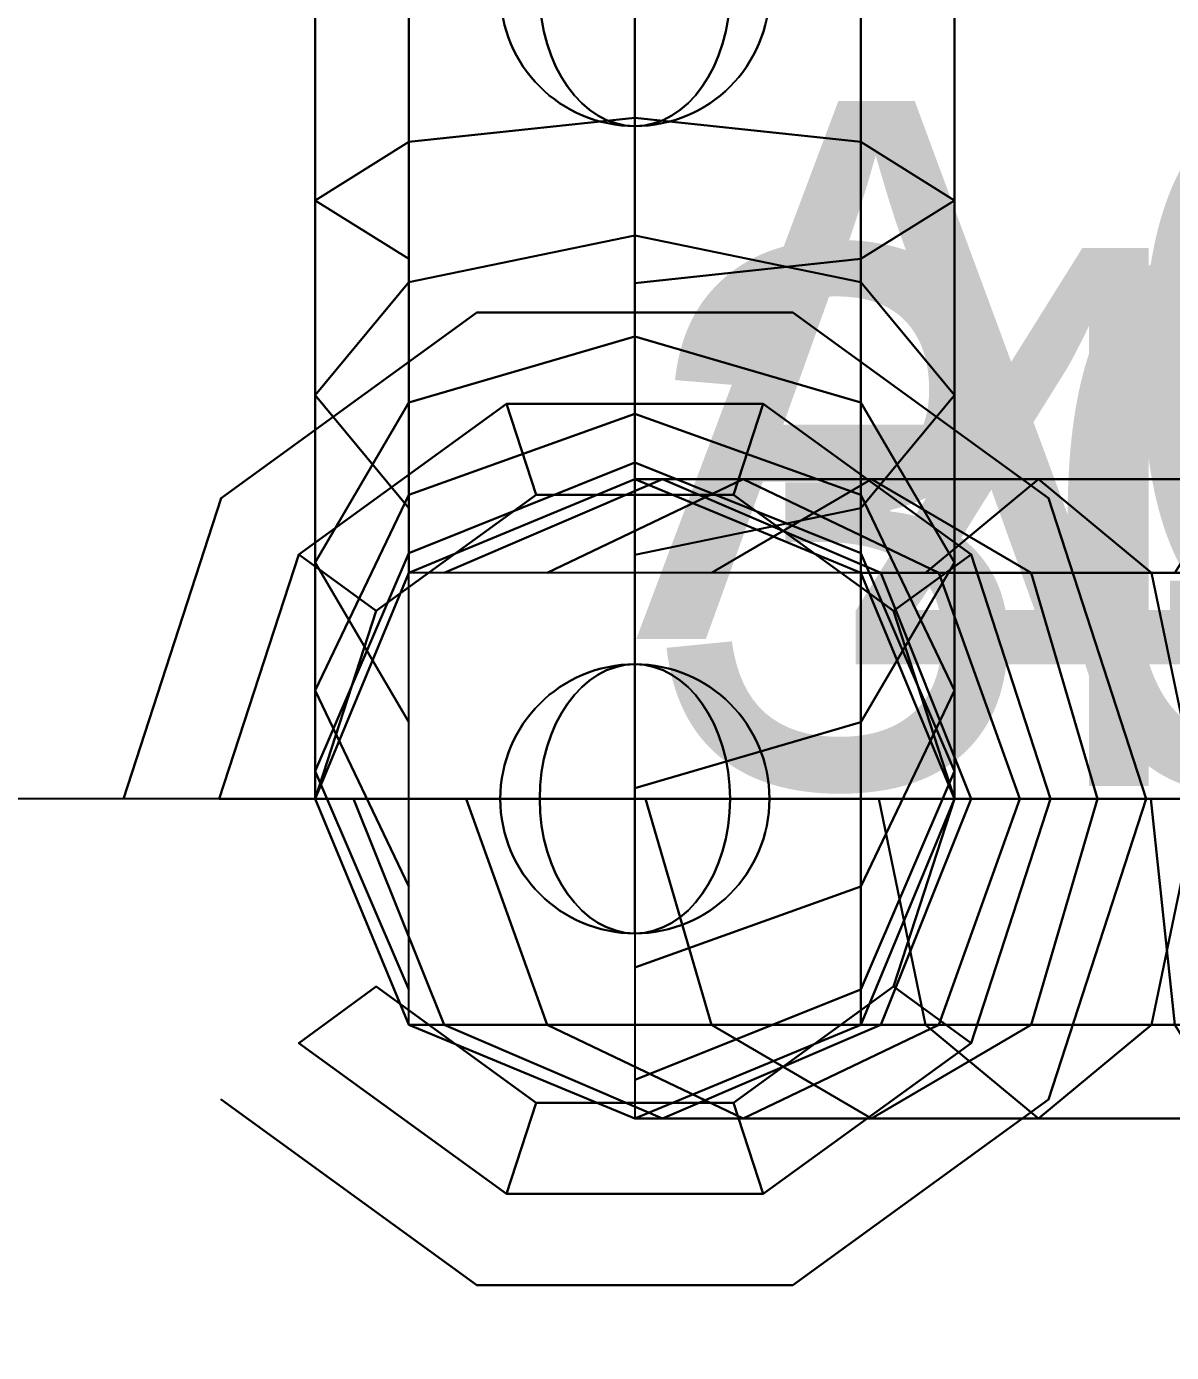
# Model space of a CAD drawing. Extents: x -1614 to 297846, y -601 to 211160.
# Drawn here: x 2381 to 2489, y 6958.1 to 7083.3 of the extents above; entities that cross this region are included whole.
import ezdxf

# ---------------------------------------------------------------- set-up
doc = ezdxf.new("R2010")
doc.units = 0
doc.layers.get('0').update_dxf_attribs({"linetype": 'CONTINUOUS'})
for name, color, linetype in [('3D-MODEL', 1, 'CONTINUOUS'), ('BEND', 5, 'CONTINUOUS'), ('FLANGE', 11, 'CONTINUOUS'), ('FLATT', 11, 'CONTINUOUS'), ('FORCE', 4, 'CONTINUOUS'), ('FRCATT', 4, 'CONTINUOUS'), ('POINT', 5, 'CONTINUOUS'), ('PTATT', 7, 'CONTINUOUS'), ('RUN', 5, 'CONTINUOUS')]:
    doc.layers.add(name, color=color, linetype=linetype)

# ---------------------------------------------------------------- blocks, each defined once
blk = doc.blocks.new('RUN')
at = {"const_width": 1}
blk.add_lwpolyline([(0, 0), (1, 0)], dxfattribs=at)
at = {"flags": 9}
for tag, p in [('MAT', (0.349303, 0.182422)), ('SCH', (0.349303, 0.165755)), ('NOM', (0.349303, 0.149088))]:
    blk.add_attdef(tag, p, '', height=0.01, dxfattribs=at)
blk = doc.blocks.new('3DRUN')
at = {"color": 0, "linetype": 'CONTINUOUS'}
for points in [[(1, 0.353553, -0.353553), (1, 0.5), (0, 0.5), (0, 0.353553, -0.353553)], [(1, 0.5), (1, 0.353553, 0.353553), (0, 0.353553, 0.353553), (0, 0.5)], [(1, 0, -0.5), (1, 0.353553, -0.353553), (0, 0.353553, -0.353553), (0, 0, -0.5)], [(1, 0.353553, 0.353553), (1, 0, 0.5), (0, 0, 0.5), (0, 0.353553, 0.353553)], [(1, -0.353553, -0.353553), (1, 0, -0.5), (0, 0, -0.5), (0, -0.353553, -0.353553)], [(1, 0, 0.5), (1, -0.353553, 0.353553), (0, -0.353553, 0.353553), (0, 0, 0.5)], [(1, -0.353553, 0.353553), (1, -0.5), (0, -0.5), (0, -0.353553, 0.353553)], [(1, -0.5), (1, -0.353553, -0.353553), (0, -0.353553, -0.353553), (0, -0.5)]]:
    blk.add_3dface(points, dxfattribs=at)
blk = doc.blocks.new('BEND')
at = {"color": 0, "linetype": 'BYBLOCK', "extrusion": (1e-16, 0, -1)}
blk.add_circle((0, 0), 0.5, dxfattribs=at)
at = {"color": 0, "linetype": 'BYBLOCK'}
blk.add_circle((0, 0), 0.5, dxfattribs=at)
at = {"color": 0, "linetype": 'BYBLOCK', "extrusion": (-0.707107, 0, 0.707107)}
blk.add_circle((0, 0), 0.5, dxfattribs=at)
at = {"color": 0, "linetype": 'BYBLOCK', "extrusion": (-0.707107, 0, -0.707107)}
blk.add_circle((0, 0), 0.5, dxfattribs=at)
at = {"color": 0, "linetype": 'BYBLOCK', "extrusion": (0.707107, 0, -0.707107)}
blk.add_circle((0, 0), 0.5, dxfattribs=at)
at = {"color": 0, "linetype": 'BYBLOCK', "extrusion": (0.707107, 0, 0.707107)}
blk.add_circle((0, 0), 0.5, dxfattribs=at)
at = {"color": 0, "linetype": 'BYBLOCK', "extrusion": (-1, 0, -2e-16)}
blk.add_circle((0, 0), 0.5, dxfattribs=at)
at = {"color": 0, "linetype": 'BYBLOCK', "extrusion": (1, 0, 1e-16)}
blk.add_circle((0, 0), 0.5, dxfattribs=at)
at = {"flags": 9}
for tag, p in [('SCH', (0.013631, 0.044686)), ('MAT', (0.013631, 0.028019)), ('NOM', (0.013631, 0.011353)), ('RAD', (0.013631, -0.005314))]:
    blk.add_attdef(tag, p, '', height=0.01, dxfattribs=at)
blk = doc.blocks.new('POINT')
at = {"color": 0, "linetype": 'BYBLOCK'}
blk.add_circle((0, 0), 0.5, dxfattribs=at)
at = {"color": 0, "linetype": 'BYBLOCK', "extrusion": (1e-16, 0, -1)}
blk.add_circle((0, 0), 0.5, dxfattribs=at)
at = {"color": 0, "linetype": 'BYBLOCK', "extrusion": (0.707107, 0, 0.707107)}
blk.add_circle((0, 0), 0.5, dxfattribs=at)
at = {"color": 0, "linetype": 'BYBLOCK', "extrusion": (0.707107, 0, -0.707107)}
blk.add_circle((0, 0), 0.5, dxfattribs=at)
at = {"color": 0, "linetype": 'BYBLOCK', "extrusion": (-0.707107, 0, -0.707107)}
blk.add_circle((0, 0), 0.5, dxfattribs=at)
at = {"color": 0, "linetype": 'BYBLOCK', "extrusion": (-0.707107, 0, 0.707107)}
blk.add_circle((0, 0), 0.5, dxfattribs=at)
at = {"color": 0, "linetype": 'BYBLOCK', "extrusion": (1, 0, 1e-16)}
blk.add_circle((0, 0), 0.5, dxfattribs=at)
at = {"color": 0, "linetype": 'BYBLOCK', "extrusion": (-1, 0, -2e-16)}
blk.add_circle((0, 0), 0.5, dxfattribs=at)
blk = doc.blocks.new('FLANGE')
for p, q in [((0.4, -0.5), (0.4, 0.5)), ((0.6, 0.5), (0.6, -0.5)), ((0, 0), (0.4, 0.25)), ((0.6, 0.25), (1, 0)), ((0, 0), (0.4, -0.25)), ((0.4, 0), (0.6, 0)), ((1, 0), (0.6, -0.25))]:
    blk.add_line(p, q)
at = {"flags": 9}
for tag, p in [('RAT', (0.493086, 0.55314)), ('WGT', (0.493086, 0.536473))]:
    blk.add_attdef(tag, p, '', height=0.01, dxfattribs=at)
blk = doc.blocks.new('3DFLNG2')
at = {"linetype": 'CONTINUOUS'}
mesh = blk.add_polymesh((2, 10), dxfattribs=dict(at, n_close=True))
for k, corner in enumerate([(0.4, 0.8), (0.4, 0.647214, 0.470228), (0.4, 0.247214, 0.760845), (0.4, -0.247214, 0.760845), (0.4, -0.647214, 0.470228), (0.4, -0.8), (0.4, -0.647214, -0.470228), (0.4, -0.247214, -0.760845), (0.4, 0.247214, -0.760845), (0.4, 0.647214, -0.470228), (0.5, 0.8), (0.5, 0.647214, 0.470228), (0.5, 0.247214, 0.760845), (0.5, -0.247214, 0.760845), (0.5, -0.647214, 0.470228), (0.5, -0.8), (0.5, -0.647214, -0.470228), (0.5, -0.247214, -0.760845), (0.5, 0.247214, -0.760845), (0.5, 0.647214, -0.470228)]):
    mesh.set_mesh_vertex(divmod(k, 10), corner)
mesh = blk.add_polymesh((2, 10), dxfattribs=dict(at, n_close=True))
for k, corner in enumerate([(0.5, 0.8), (0.5, 0.647214, 0.470228), (0.5, 0.247214, 0.760845), (0.5, -0.247214, 0.760845), (0.5, -0.647214, 0.470228), (0.5, -0.8), (0.5, -0.647214, -0.470228), (0.5, -0.247214, -0.760845), (0.5, 0.247214, -0.760845), (0.5, 0.647214, -0.470228), (0.6, 0.8), (0.6, 0.647214, 0.470228), (0.6, 0.247214, 0.760845), (0.6, -0.247214, 0.760845), (0.6, -0.647214, 0.470228), (0.6, -0.8), (0.6, -0.647214, -0.470228), (0.6, -0.247214, -0.760845), (0.6, 0.247214, -0.760845), (0.6, 0.647214, -0.470228)]):
    mesh.set_mesh_vertex(divmod(k, 10), corner)
mesh = blk.add_polymesh((2, 10), dxfattribs=dict(at, n_close=True))
for k, corner in enumerate([(0.1, 0.5), (0.1, 0.404508, 0.293893), (0.1, 0.154508, 0.475528), (0.1, -0.154508, 0.475528), (0.1, -0.404508, 0.293893), (0.1, -0.5), (0.1, -0.404508, -0.293893), (0.1, -0.154508, -0.475528), (0.1, 0.154508, -0.475528), (0.1, 0.404508, -0.293893), (0.4, 0.65), (0.4, 0.525861, 0.38206), (0.4, 0.200861, 0.618187), (0.4, -0.200861, 0.618187), (0.4, -0.525861, 0.38206), (0.4, -0.65), (0.4, -0.525861, -0.38206), (0.4, -0.200861, -0.618187), (0.4, 0.200861, -0.618187), (0.4, 0.525861, -0.38206)]):
    mesh.set_mesh_vertex(divmod(k, 10), corner)
mesh = blk.add_polymesh((2, 10), dxfattribs=dict(at, n_close=True))
for k, corner in enumerate([(0.6, 0.65), (0.6, 0.525861, 0.38206), (0.6, 0.200861, 0.618187), (0.6, -0.200861, 0.618187), (0.6, -0.525861, 0.38206), (0.6, -0.65), (0.6, -0.525861, -0.38206), (0.6, -0.200861, -0.618187), (0.6, 0.200861, -0.618187), (0.6, 0.525861, -0.38206), (0.9, 0.5), (0.9, 0.404508, 0.293893), (0.9, 0.154508, 0.475528), (0.9, -0.154508, 0.475528), (0.9, -0.404508, 0.293893), (0.9, -0.5), (0.9, -0.404508, -0.293893), (0.9, -0.154508, -0.475528), (0.9, 0.154508, -0.475528), (0.9, 0.404508, -0.293893)]):
    mesh.set_mesh_vertex(divmod(k, 10), corner)
mesh = blk.add_polymesh((2, 10), dxfattribs=dict(at, n_close=True))
for k, corner in enumerate([(0, 0.5), (0, 0.404508, 0.293893), (0, 0.154508, 0.475528), (0, -0.154508, 0.475528), (0, -0.404508, 0.293893), (0, -0.5), (0, -0.404508, -0.293893), (0, -0.154508, -0.475528), (0, 0.154508, -0.475528), (0, 0.404508, -0.293893), (0.1, 0.5), (0.1, 0.404508, 0.293893), (0.1, 0.154508, 0.475528), (0.1, -0.154508, 0.475528), (0.1, -0.404508, 0.293893), (0.1, -0.5), (0.1, -0.404508, -0.293893), (0.1, -0.154508, -0.475528), (0.1, 0.154508, -0.475528), (0.1, 0.404508, -0.293893)]):
    mesh.set_mesh_vertex(divmod(k, 10), corner)
mesh = blk.add_polymesh((2, 10), dxfattribs=dict(at, n_close=True))
for k, corner in enumerate([(0.9, 0.5), (0.9, 0.404508, 0.293893), (0.9, 0.154508, 0.475528), (0.9, -0.154508, 0.475528), (0.9, -0.404508, 0.293893), (0.9, -0.5), (0.9, -0.404508, -0.293893), (0.9, -0.154508, -0.475528), (0.9, 0.154508, -0.475528), (0.9, 0.404508, -0.293893), (1, 0.5), (1, 0.404508, 0.293893), (1, 0.154508, 0.475528), (1, -0.154508, 0.475528), (1, -0.404508, 0.293893), (1, -0.5), (1, -0.404508, -0.293893), (1, -0.154508, -0.475528), (1, 0.154508, -0.475528), (1, 0.404508, -0.293893)]):
    mesh.set_mesh_vertex(divmod(k, 10), corner)
blk = doc.blocks.new('3DFORCE')
blk.add_line((0, 0), (0, 0.999517))
blk = doc.blocks.new('FORCE')
blk.add_line((0, 0), (0, 0.999517))
at = {"flags": 9}
for tag, p in [('FRC', (0.002347, 1.347826)), ('LCA', (0.002347, 1.331159))]:
    blk.add_attdef(tag, p, '', height=0.01, dxfattribs=at)
blk = doc.blocks.new('3DMOMENT')
blk.add_line((0, 0), (0, 0.4))
blk = doc.blocks.new('MOMENT')
blk.add_lwpolyline([(0, 0), (0, 0.4), (-0.075, 0.4), (0, 0.7), (-0.075, 0.7), (0, 1), (0.075, 0.7), (0, 0.7), (0.075, 0.4), (0, 0.4)])
at = {"flags": 9}
for tag, p in [('MOM', (0.002347, 1.043478)), ('LCA', (0.002347, 1.026812))]:
    blk.add_attdef(tag, p, '', height=0.01, dxfattribs=at)

msp = doc.modelspace()

# ---------------------------------------------------------------- linework, layer by layer
at = {"layer": 'BEND', "extrusion": (-1, 0, 0), "const_width": 1}
msp.add_lwpolyline([(-7086.600097, -304.799987, 0.414213), (-7010.399902, -228.59999, 0.414213)], format="xyb", dxfattribs=at)
at = {"layer": 'BEND', "extrusion": (0, 1, 0), "const_width": 1}
msp.add_lwpolyline([(-2438.399902, 2362.199951, 0.414213), (-2514.599853, 2438.399902, 0.414213)], format="xyb", dxfattribs=at)

# ---------------------------------------------------------------- block references
at = {"layer": '3D-MODEL', "extrusion": (-1, 0, 0), "xscale": 406.399993, "yscale": 406.399993, "zscale": 406.399993, "rotation": 90}
msp.add_blockref('3DFORCE', (-7010.399902, 609.599975, -2438.399902), dxfattribs=at)
at = {"layer": '3D-MODEL', "extrusion": (0, 1, 0), "yscale": 60.325, "zscale": 60.325, "rotation": 270}
for name, p, xscale in [('3DFLNG2', (-2438.399902, 1554.162475, 7010.399902), 60.324951), ('3DRUN', (-2438.399902, 2362.199951, 7010.399902), 838.199951), ('3DRUN', (-2438.399902, 1524, 7010.399902), 914.400024), ('3DRUN', (-2438.399902, 609.599975, 7010.399902), 838.199951)]:
    msp.add_blockref(name, p, dxfattribs=dict(at, xscale=xscale))
at = {"layer": '3D-MODEL', "extrusion": (0, -1, 0), "xscale": 406.399993, "yscale": 406.399993, "zscale": 406.399993, "rotation": 90}
msp.add_blockref('3DMOMENT', (2438.399902, 609.599975, -7010.399902), dxfattribs=at)
at = {"layer": 'FLANGE', "extrusion": (0, 1, 0), "xscale": 60.324951, "yscale": 60.324951, "zscale": 60.324951, "rotation": 270}
msp.add_blockref('FLANGE', (-2438.399902, 1554.162475, 7010.399902), dxfattribs=at)
at = {"layer": 'FORCE', "extrusion": (-1, 0, 0), "xscale": 406.399993, "yscale": 406.399993, "zscale": 406.399993, "rotation": 90}
msp.add_blockref('FORCE', (-7010.399902, 609.599975, -2438.399902), dxfattribs=at)
at = {"layer": 'FORCE', "extrusion": (0, -1, 0), "xscale": 406.399993, "yscale": 406.399993, "zscale": 406.399993, "rotation": 90}
msp.add_blockref('MOMENT', (2438.399902, 609.599975, -7010.399902), dxfattribs=at)
at = {"layer": 'POINT', "xscale": 25.399999, "yscale": 25.399999, "zscale": 25.399999}
for name, p in [('POINT', (2438.399902, 7086.600097, -304.799987)), ('BEND', (2438.399902, 7010.399902, 2438.399902)), ('POINT', (2438.399902, 7010.399902, 2362.199951)), ('POINT', (2438.399902, 7010.399902, 1524)), ('POINT', (2438.399902, 7010.399902, 609.599975)), ('POINT', (2438.399902, 7010.399902, -228.59999)), ('BEND', (2438.399902, 7010.399902, -304.799987))]:
    msp.add_blockref(name, p, dxfattribs=at)
at = {"layer": 'RUN'}
for p, xscale, rotation in [((2438.399902, 7086.600097, -304.799987), 533.399902, 90), ((3048, 5181.600097), 1676.399902, 90), ((2971.800048, 7010.399902, 2438.399902), 457.200195, 180)]:
    msp.add_blockref('RUN', p, dxfattribs=dict(at, xscale=xscale, rotation=rotation))
at = {"layer": 'RUN', "extrusion": (0, 1, 0), "rotation": 270}
for p, xscale in [((-2438.399902, 1524, 7010.399902), 914.400024), ((-2438.399902, 2362.199951, 7010.399902), 838.199951), ((-2438.399902, 609.599975, 7010.399902), 838.199951)]:
    msp.add_blockref('RUN', p, dxfattribs=dict(at, xscale=xscale))

# ---------------------------------------------------------------- texts
at = {"layer": 'FLATT'}
msp.add_text('300', height=50.799999, dxfattribs=at).set_placement((2438.799804, 7011.600097, 1524))
at = {"layer": 'FRCATT'}
msp.add_text(' 453.6', height=50.799999, dxfattribs=at).set_placement((2438.799804, 7011.600097, 609.599975))
at = {"layer": 'PTATT'}
for s, p in [('A08', (2438.399902, 7025.480957, 2438.399902)), ('A09', (2438.399902, 7025.480957, 1524)), ('A10', (2438.399902, 7025.480957, 609.599975)), ('A11', (2438.399902, 7025.480957, -304.799987))]:
    msp.add_text(s, height=50.799999, dxfattribs=at).set_placement(p)

# ---------------------------------------------------------------- meshes
at = {"layer": '3D-MODEL'}
mesh = msp.add_polymesh((7, 8), dxfattribs=dict(at, n_close=True))
for k, corner in enumerate([(2438.399902, 6980.237304, -228.59999), (2459.728027, 6989.071777, -228.59999), (2468.5625, 7010.399902, -228.59999), (2459.728027, 7031.728027, -228.59999), (2438.399902, 7040.5625, -228.59999), (2417.071777, 7031.728027, -228.59999), (2408.237304, 7010.399902, -228.59999), (2417.071777, 6989.071777, -228.59999), (2438.399902, 6983.861816, -256.128662), (2459.728027, 6992.395019, -253.842147), (2468.5625, 7012.996582, -248.322021), (2459.728027, 7033.597656, -242.80191), (2438.399902, 7042.131347, -240.515396), (2417.071777, 7033.597656, -242.80191), (2408.237304, 7012.996582, -248.322021), (2417.071777, 6992.395019, -253.842147), (2438.399902, 6994.487304, -281.78128), (2459.728027, 7002.138183, -277.364105), (2468.5625, 7020.608886, -266.700042), (2459.728027, 7039.079589, -256.03598), (2438.399902, 7046.730468, -251.618789), (2417.071777, 7039.079589, -256.03598), (2408.237304, 7020.608886, -266.700042), (2417.071777, 7002.138183, -277.364105), (2438.399902, 7011.390625, -303.809692), (2459.728027, 7017.637207, -297.562835), (2468.5625, 7032.718261, -282.481597), (2459.728027, 7047.799804, -267.400329), (2438.399902, 7054.046386, -261.153503), (2417.071777, 7047.799804, -267.40036), (2408.237304, 7032.718261, -282.481597), (2417.071777, 7017.637207, -297.562866), (2438.399902, 7033.418945, -320.712707), (2459.728027, 7037.835937, -313.061889), (2468.5625, 7048.5, -294.591217), (2459.728027, 7059.164062, -276.120544), (2438.399902, 7063.581543, -268.469726), (2417.071777, 7059.164062, -276.120544), (2408.237304, 7048.5, -294.591217), (2417.071777, 7037.835937, -313.061889), (2438.399902, 7059.071289, -331.338378), (2459.728027, 7061.35791, -322.804992), (2468.5625, 7066.877929, -302.203643), (2459.728027, 7072.397949, -281.602264), (2438.399902, 7074.68457, -273.068908), (2417.071777, 7072.397949, -281.602264), (2408.237304, 7066.877929, -302.203643), (2417.071777, 7061.35791, -322.805023), (2438.399902, 7086.600097, -334.962585), (2459.728027, 7086.600097, -326.128204), (2468.5625, 7086.600097, -304.800079), (2459.728027, 7086.600097, -283.471984), (2438.399902, 7086.600097, -274.637573), (2417.071777, 7086.600097, -283.471984), (2408.237304, 7086.600097, -304.800079), (2417.071777, 7086.600097, -326.128204)]):
    mesh.set_mesh_vertex(divmod(k, 8), corner)
mesh = msp.add_polymesh((7, 8), dxfattribs=dict(at, n_close=True))
for k, corner in enumerate([(2514.599853, 7010.399902, 2468.5625), (2514.599853, 6989.071777, 2459.728027), (2514.599853, 6980.237304, 2438.399902), (2514.599853, 6989.071777, 2417.071777), (2514.599853, 7010.399902, 2408.237304), (2514.599853, 7031.728027, 2417.071777), (2514.599853, 7040.5625, 2438.399902), (2514.599853, 7031.728027, 2459.728027), (2487.071289, 7010.399902, 2464.938232), (2489.357666, 6989.071777, 2456.404785), (2494.877929, 6980.237304, 2435.803466), (2500.397949, 6989.071777, 2415.202148), (2502.68457, 7010.399902, 2406.668701), (2500.397949, 7031.728027, 2415.202148), (2494.877929, 7040.5625, 2435.803466), (2489.357666, 7031.728027, 2456.404785), (2461.418701, 7010.399902, 2454.3125), (2465.835937, 6989.071777, 2446.661621), (2476.5, 6980.237304, 2428.190918), (2487.163818, 6989.071777, 2409.720459), (2491.581054, 7010.399902, 2402.06958), (2487.163818, 7031.728027, 2409.720459), (2476.5, 7040.5625, 2428.190918), (2465.835937, 7031.728027, 2446.661621), (2439.390136, 7010.399902, 2437.409668), (2445.637207, 6989.071777, 2431.162597), (2460.718261, 6980.237304, 2416.081543), (2475.79956, 6989.071777, 2401.000244), (2482.046386, 7010.399902, 2394.753418), (2475.79956, 7031.728027, 2401.000244), (2460.718261, 7040.5625, 2416.081543), (2445.637207, 7031.728027, 2431.162597), (2422.487304, 7010.399902, 2415.381103), (2430.138183, 6989.071777, 2410.963867), (2448.608642, 6980.237304, 2400.299804), (2467.079345, 6989.071777, 2389.635986), (2474.730224, 7010.399902, 2385.21875), (2467.079345, 7031.728027, 2389.635986), (2448.608642, 7040.5625, 2400.299804), (2430.138183, 7031.728027, 2410.963867), (2411.861572, 7010.399902, 2389.728515), (2420.395019, 6989.071777, 2387.442138), (2440.996337, 6980.237304, 2381.921875), (2461.597656, 6989.071777, 2376.401855), (2470.131103, 7010.399902, 2374.115234), (2461.597656, 7031.728027, 2376.401855), (2440.996337, 7040.5625, 2381.921875), (2420.395019, 7031.728027, 2387.442138), (2408.237304, 7010.399902, 2362.199951), (2417.071777, 6989.071777, 2362.199951), (2438.399902, 6980.237304, 2362.199951), (2459.728027, 6989.071777, 2362.199951), (2468.5625, 7010.399902, 2362.199951), (2459.728027, 7031.728027, 2362.199951), (2438.399902, 7040.5625, 2362.199951), (2417.071777, 7031.728027, 2362.199951)]):
    mesh.set_mesh_vertex(divmod(k, 8), corner)

doc.saveas('drawing.dxf')
